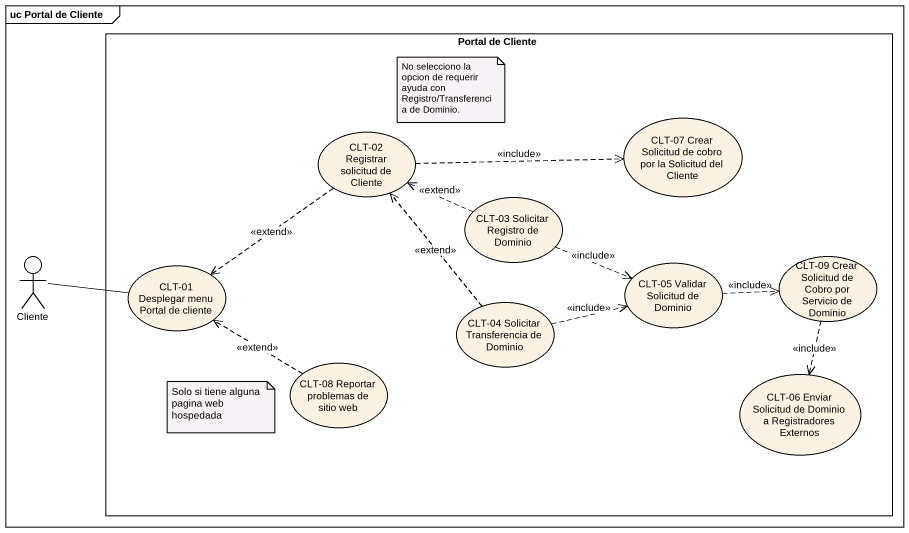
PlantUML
@startuml
mainframe uc Portal de Cliente
rectangle "Portal de Cliente" as Portal_de_Cliente {
  usecase "CLT-02 Registrar solicitud de Cliente" as CLT_02_Registrar_solicitud
  usecase "CLT-07 Crear Solicitud de cobro por la Solicitud del Cliente" as CLT_07_Crear_Solicitud_de
  usecase "CLT-03 Solicitar Registro de Dominio" as CLT_03_Solicitar_Registro
  usecase "CLT-05 Validar Solicitud de Dominio" as CLT_05_Validar_Solicitud_de
  usecase "CLT-09 Crear Solicitud de Cobro por Servicio de Dominio" as CLT_09_Crear_Solicitud_de
  usecase "CLT-01 Desplegar menu Portal de cliente" as CLT_01_Desplegar_menu
  usecase "CLT-04 Solicitar Transferencia de Dominio" as CLT_04_Solicitar
  usecase "CLT-08 Reportar problemas de sitio web" as CLT_08_Reportar_problemas
  usecase "CLT-06 Enviar Solicitud de Dominio a Registradores Externos" as CLT_06_Enviar_Solicitud_de
}
actor Cliente
CLT_02_Registrar_solicitud .right.> CLT_07_Crear_Solicitud_de : <<include>>
CLT_02_Registrar_solicitud ..> CLT_01_Desplegar_menu : <<extend>>
CLT_03_Solicitar_Registro .left.> CLT_02_Registrar_solicitud : <<extend>>
CLT_03_Solicitar_Registro .right.> CLT_05_Validar_Solicitud_de : <<include>>
Cliente -right- CLT_01_Desplegar_menu
CLT_05_Validar_Solicitud_de .right.> CLT_09_Crear_Solicitud_de : <<include>>
CLT_09_Crear_Solicitud_de ..> CLT_06_Enviar_Solicitud_de : <<include>>
CLT_04_Solicitar .up.> CLT_02_Registrar_solicitud : <<extend>>
CLT_04_Solicitar .right.> CLT_05_Validar_Solicitud_de : <<include>>
CLT_08_Reportar_problemas .up.> CLT_01_Desplegar_menu : <<extend>>
note as N1
  No selecciono la opcion de requerir ayuda con Registro/Transferencia de Dominio.
end note
note as N2
  Solo si tiene alguna pagina web hospedada
end note
@enduml
